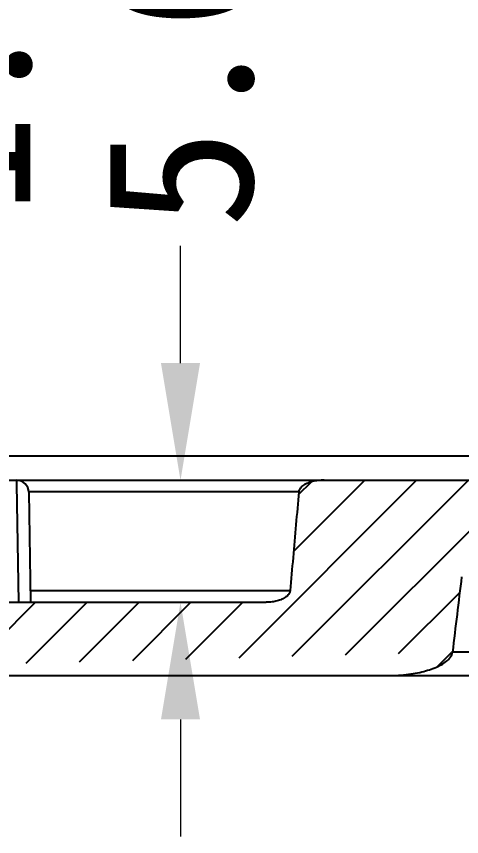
# Model space of a CAD drawing. Header units: millimetres. Extents: x 186 to 1161, y 123 to 802.
# Drawn here: x 259.27 to 277.5, y 442.68 to 476.28 of the extents above; entities that cross this region are included whole.
import ezdxf

# ---------------------------------------------------------------- set-up
doc = ezdxf.new("R2010")
doc.units = ezdxf.units.MM
doc.layers.add('dim', color=3, linetype='Continuous', lineweight=9)
doc.styles.add('FFS', font='')
doc.styles.get('FFS').set_extended_font_data('FangSong_GB2312')
doc.dimstyles.new('YanXiu', dxfattribs={"dimtxt": 2.5, "dimasz": 2.2, "dimexe": 0.66, "dimexo": 0.66, "dimgap": 0.66, "dimtad": 0, "dimzin": 1, "dimdsep": 46, "dimtxsty": 'FFS', "dimcen": 0, "dimclrd": 256, "dimclre": 131, "dimclrt": 42, "dimazin": 0, "dimtfac": 1, "dimtofl": 0, "dimtmove": 0, "dimatfit": 3, "dimfxl": 1, "dimlwd": 5, "dimlwe": 5, "dimarcsym": 0})

# ---------------------------------------------------------------- blocks, each defined once
blk = doc.blocks.new('*D150')
at = {"layer": 'Defpoints', "color": 0}
for p in [(271.8701575900222, 457.2753948796533), (265.9924694298125, 452.2753948796542), (268.5403604627245, 452.2753948796542)]:
    blk.add_point(p, dxfattribs=at)
at = {"layer": 'dim', "lineweight": 5}
for p, q in [((265.9924694298125, 462.0753948796533), (265.9924694298125, 466.8753948796549)), ((265.9924694298125, 447.4753948796542), (265.9924694298125, 442.6753948796542))]:
    blk.add_line(p, q, dxfattribs=at)
at = {"layer": 'dim', "color": 131, "lineweight": 5}
for p, q in [((270.6707575900222, 457.2753948796533), (264.7930694298125, 457.2753948796533)), ((267.3409604627245, 452.2753948796542), (264.7930694298125, 452.2753948796542))]:
    blk.add_line(p, q, dxfattribs=at)
at = {"layer": 'dim'}
for points in [[(265.1924694298125, 462.0753948796533), (266.7924694298125, 462.0753948796533), (265.9924694298125, 457.2753948796533)], [(265.1924694298125, 447.4753948796542), (266.7924694298125, 447.4753948796542), (265.9924694298125, 452.2753948796542)]]:
    blk.add_solid(points, dxfattribs=at)
at = {"layer": 'dim', "color": 42, "insert": (265.9924694298124, 475.7612813661415), "char_height": 6, "attachment_point": 5, "rotation": 90, "style": 'FFS'}
blk.add_mtext('5.00', dxfattribs=at)
blk = doc.blocks.new('*D113')
at = {"layer": 'Defpoints', "color": 0}
for p in [(243.8951778670225, 495.9753948796531), (243.8951778670225, 494.7753948796524), (256.8948001302088, 494.7753948796524)]:
    blk.add_point(p, dxfattribs=at)
at = {"layer": 'dim', "lineweight": 5}
for p, q in [((256.8948001302088, 500.7753948796531), (256.8948001302088, 505.5753948796531)), ((256.8948001302088, 489.9753948796524), (256.8948001302088, 485.1753948796524))]:
    blk.add_line(p, q, dxfattribs=at)
at = {"layer": 'dim', "color": 131, "lineweight": 5}
for p, q in [((245.0945778670225, 495.9753948796531), (258.0942001302088, 495.9753948796531)), ((245.0945778670225, 494.7753948796524), (258.0942001302088, 494.7753948796524))]:
    blk.add_line(p, q, dxfattribs=at)
at = {"layer": 'dim'}
for points in [[(256.0948001302087, 500.7753948796531), (257.6948001302088, 500.7753948796531), (256.8948001302088, 495.9753948796531)], [(256.0948001302087, 489.9753948796524), (257.6948001302088, 489.9753948796524), (256.8948001302088, 494.7753948796524)]]:
    blk.add_solid(points, dxfattribs=at)
at = {"layer": 'dim', "color": 42, "insert": (256.8948001302087, 476.3381570418146), "char_height": 6, "attachment_point": 5, "rotation": 90, "style": 'FFS'}
blk.add_mtext('1.20', dxfattribs=at)

msp = doc.modelspace()

# ---------------------------------------------------------------- hatches: boundary and pattern name
at = {"linetype": 'Continuous'}
h = msp.add_hatch(dxfattribs=at)
h.set_pattern_fill('DEFAULT__7', color=2, scale=1.5, angle=45, style=0, pattern_type=0)
h.set_pattern_definition([(45, (53.79122222052229, 445.4156503102529), (-1.0606601718, 1.0606601718), [])])
edge = h.paths.add_edge_path()
edge.add_line((225.0302352780227, 476.2753948796533), (226.2696865315229, 476.2753948796533))
edge.add_line((226.2871402673227, 478.2753948796533), (226.2696865315229, 476.2753948796533))
edge.add_line((226.2871402673227, 478.2753948796533), (227.7696865534226, 478.2753948796533))
edge.add_line((228.1190924799221, 458.2579428021534), (227.7696865534217, 478.2753948796533))
edge.add_spline(control_points=[(229.1189213307225, 457.2753948782536), (228.5412093955238, 457.2753948785528), (228.1291560984226, 457.6803185261522), (228.1190736348226, 458.2579424731537)], knot_values=[0, 0, 0, 0, 1, 1, 1, 1], weights=[1, 0.8088336329000001, 0.8088336329000001, 1], degree=3, periodic=0)
edge.add_line((229.1189213311227, 457.2753948796533), (241.6622213010223, 457.2753948796533))
edge.add_spline(control_points=[(242.1617454118223, 456.7972045733529), (242.1494072798232, 457.079794256151), (241.9450802028241, 457.2753948796505), (241.6622213010223, 457.2753948796533)], knot_values=[0, 0, 0, 0, 1, 1, 1, 1], weights=[1, 0.8149093079999999, 0.8149093079999999, 1], degree=3, periodic=0)
edge.add_line((242.1617454118223, 456.7972045733529), (242.3382936470225, 452.7535851859527))
edge.add_spline(control_points=[(242.8378177578224, 452.2753948796533), (242.5549588561225, 452.2753948796534), (242.3506317791225, 452.4709955031528), (242.3382936470225, 452.7535851859536)], knot_values=[0, 0, 0, 0, 1, 1, 1, 1], weights=[1, 0.8149093079999999, 0.8149093079999999, 1], degree=3, periodic=0)
edge.add_line((242.8378177578224, 452.2753948796533), (269.5006951998221, 452.2753948796533))
edge.add_spline(control_points=[(270.4826141198228, 452.7535851859536), (270.4779723658221, 452.7004315991533), (270.4369196861226, 452.6045403858532), (270.3125143354227, 452.4860022787532), (270.1504840810221, 452.3959133246533), (269.9607115783219, 452.3296483401534), (269.7456476022226, 452.2866779088533), (269.5851853617223, 452.2753948796533), (269.5006951998221, 452.2753948796533)], knot_values=[0, 0, 0, 0, 0.1666666667, 0.3333333333, 0.5, 0.6666666667, 0.8333333333, 1, 1, 1, 1], degree=3, periodic=0)
edge.add_spline(control_points=[(270.8380207113223, 456.7972045733529), (270.7984253385221, 456.3496425424535), (270.719306739622, 455.4533656583533), (270.6008402899224, 454.105492130753), (270.5220004131224, 453.2046049464532), (270.4826141198228, 452.7535851859536)], knot_values=[0, 0, 0, 0, 0.3333333333, 0.6666666667, 1, 1, 1, 1], degree=3, periodic=0)
edge.add_spline(control_points=[(271.8701575900222, 457.2753948796533), (271.7844208313227, 457.2753948796533), (271.6207672849223, 457.2656186680531), (271.3980811826223, 457.2262407868536), (271.2001472952225, 457.1638382774534), (271.0254370847224, 457.075262643353), (270.8871223517226, 456.9518955484534), (270.8429161474223, 456.8525396078528), (270.8380207113223, 456.7972045733529)], knot_values=[0, 0, 0, 0, 0.1666666667, 0.3333333333, 0.5, 0.6666666667, 0.8333333333, 1, 1, 1, 1], degree=3, periodic=0)
edge.add_line((271.8701575900222, 457.2753948796533), (291.2689919454224, 457.2753948796533))
edge.add_line((291.2689919454224, 454.2753948796533), (291.2689919454224, 457.2753948796533))
edge.add_line((280.6166021642221, 454.2753948796533), (291.2689919454224, 454.2753948796533))
edge.add_spline(control_points=[(277.5031859438222, 453.3190142670535), (277.5135709845226, 453.4039553524533), (277.5914755422218, 453.5548314605528), (277.7946470778224, 453.7321912187533), (278.0668688602227, 453.8822129023536), (278.3913145541219, 454.0043291481531), (278.7407115491224, 454.0986269429529), (279.1373902337218, 454.1748278214534), (279.5748059453226, 454.2306978767535), (280.0613480707225, 454.2665386644528), (280.4252986081219, 454.2753948796533), (280.6166021642221, 454.2753948796533)], knot_values=[0, 0, 0, 0, 0.1111111111, 0.2222222222, 0.3333333333, 0.4444444444, 0.5555555556, 0.6666666667, 0.7777777778, 0.8888888889, 1, 1, 1, 1], degree=3, periodic=0)
edge.add_arc((1397.269252818822, 316.4433947074529), 1128.1006104729, 173.0309707834, 173.1889110912)
edge.add_spline(control_points=[(274.5897549265219, 449.2753948796533), (274.7434735018223, 449.2753948796533), (275.0371146899224, 449.287798362853), (275.4346568626224, 449.3333174470533), (275.793996523922, 449.3999047305531), (276.1171211193223, 449.4842357992536), (276.4093340192221, 449.5862456412531), (276.6711589873221, 449.7089172688536), (276.889775582622, 449.8504966074531), (277.061999754922, 450.0235195662533), (277.1213341308221, 450.1581409204534), (277.1301299303223, 450.2317754923531)], knot_values=[0, 0, 0, 0, 0.1111111111, 0.2222222222, 0.3333333333, 0.4444444444, 0.5555555556, 0.6666666667, 0.7777777778, 0.8888888889, 1, 1, 1, 1], degree=3, periodic=0)
edge.add_line((240.4445884022225, 449.2753948796533), (274.5897549265228, 449.2753948796533))
edge.add_spline(control_points=[(240.4445884022225, 449.2753948796533), (239.8788705986226, 449.2753948796524), (239.4702164446235, 449.6665961267525), (239.4455401806226, 450.2317754923531)], knot_values=[0, 0, 0, 0, 1, 1, 1, 1], weights=[1, 0.8149093079999999, 0.8149093079999999, 1], degree=3, periodic=0)
edge.add_line((239.3107484247221, 453.3190142670535), (239.4455401806217, 450.2317754923531))
edge.add_spline(control_points=[(238.3117002032222, 454.2753948796533), (238.8774180067221, 454.2753948796524), (239.2860721607231, 453.8841936326534), (239.3107484247221, 453.3190142670535)], knot_values=[0, 0, 0, 0, 1, 1, 1, 1], weights=[1, 0.8149093079999999, 0.8149093079999999, 1], degree=3, periodic=0)
edge.add_line((228.7417109119224, 454.2753948796533), (238.3117002032222, 454.2753948796533))
edge.add_spline(control_points=[(224.7430816119222, 458.1706870891528), (224.8031523022236, 455.8766799188505), (226.4469173731221, 454.2753948796478), (228.7417109118223, 454.2753948796533)], knot_values=[0, 0, 0, 0, 1, 1, 1, 1], weights=[1, 0.8108679620999999, 0.8108679620999999, 1], degree=3, periodic=0)
edge.add_line((224.2873233879227, 475.5753948796535), (224.7430816830229, 458.1706870895539))
edge.add_line((224.9689932158226, 475.5753948796535), (224.2873233879227, 475.5753948796535))
edge.add_line((225.0302352780227, 476.2753948796533), (224.9689932158226, 475.5753948796535))
edge = h.paths.add_edge_path()
edge.add_line((291.2689919454224, 450.2317754923531), (291.2689919454224, 449.2753948796533))
edge.add_line((291.2689919454224, 450.2317754923531), (291.2689919454224, 453.3190142670535))
edge.add_line((291.2689919454224, 453.3190142670535), (291.2689919454224, 454.2753948796533))
edge.add_line((291.2689919454224, 454.2753948796533), (291.2689919454224, 457.2753948796533))
edge.add_line((291.2689919454224, 456.7972045733529), (291.2689919454224, 457.2753948796533))
edge.add_line((291.2689919454224, 452.7535851859536), (291.2689919454224, 456.7972045733538))
edge.add_line((291.2689919454224, 452.7535851859536), (291.2689919454224, 452.2753948796533))
edge.add_line((291.2689919454224, 449.5753948796535), (291.2689919454224, 452.2753948796533))
edge.add_line((291.2689919454224, 449.2753948796533), (291.2689919454224, 449.5753948796535))
edge = h.paths.add_edge_path()
edge.add_line((357.5077479736219, 476.2753948796533), (356.2683075586219, 476.2753948796533))
edge.add_line((357.5689900303223, 475.5753948796535), (357.5077479736228, 476.2753948796533))
edge.add_line((357.5689900303223, 475.5753948796535), (358.2506597935226, 475.5753948796535))
edge.add_line((357.7949015420227, 458.1706871030535), (358.2506597935226, 475.5753948796535))
edge.add_spline(control_points=[(353.796272269522, 454.2753948796533), (356.0910658144221, 454.2753948796542), (357.7348308871224, 455.8766799259536), (357.7949015698223, 458.1706871027534)], knot_values=[0, 0, 0, 0, 1, 1, 1, 1], weights=[1, 0.8108679612999999, 0.8108679612999999, 1], degree=3, periodic=0)
edge.add_line((353.796272269522, 454.2753948796533), (340.2516894136215, 454.2753948796533))
edge.add_arc((340.2516893994225, 453.2753947710532), 1.0000001087, 89.99999918799998, 139.4584049884)
edge.add_line((339.4917550314221, 453.9253947506529), (328.3217303842221, 453.9253947506529))
edge.add_line((328.3217303842221, 453.9253947506529), (328.3217303842221, 448.6253950087528))
edge.add_line((339.1703709552221, 448.6253950087528), (328.3217303842221, 448.6253950087528))
edge.add_line((339.0941374070226, 444.2579781468528), (339.170370955223, 448.6253950087528))
edge.add_arc((338.094350366322, 444.2754545930536), 0.9999645245000001, 269.9985444484, 358.9985621318)
edge.add_line((338.0943249630227, 443.2753949285532), (336.9991513172226, 443.2753949285532))
edge.add_line((336.8943876546218, 446.2753948796533), (336.9991513172217, 443.2753949285532))
edge.add_line((325.3756233379227, 446.2753948796533), (336.8943876546227, 446.2753948796533))
edge.add_line((325.3756233379227, 446.2753948796533), (325.2708610311229, 443.2753949285532))
edge.add_line((325.270861031122, 443.2753949285532), (324.488244577622, 443.2753949285532))
edge.add_spline(control_points=[(323.4891982585223, 444.2318411164531), (323.5138835661218, 443.6666686602538), (323.9225366852225, 443.2754757407518), (324.4882479849221, 443.2754769997534)], knot_values=[0, 0, 0, 0, 1, 1, 1, 1], weights=[1, 0.8149125993, 0.8149125993, 1], degree=3, periodic=0)
edge.add_line((323.2689919454224, 449.2753948796533), (323.4891975379223, 444.2318576175537))
edge.add_line((323.2689919454224, 449.2753948796533), (321.2847142792225, 449.2753948796533))
edge.add_line((321.2689919454224, 449.5753948796535), (321.2847142792225, 449.2753948796533))
edge.add_line((321.2689919454224, 449.5753948796535), (291.2689919454224, 449.5753948796535))
edge.add_line((291.2689919454224, 449.5753948796535), (291.2689919454224, 452.2753948796533))
edge.add_line((322.681716620822, 452.2753948796533), (291.2689919454224, 452.2753948796533))
edge.add_line((322.681716620822, 452.2753948796533), (322.7604167294221, 456.7841210828535))
edge.add_spline(control_points=[(322.7604167294221, 456.7841210828535), (322.7651473024244, 457.0551354267525), (322.9508645381247, 457.2525696215523), (323.2210834123225, 457.2738513722531)], knot_values=[0, 0, 0, 0, 1, 1, 1, 1], weights=[1, 0.8268245022, 0.8268245022, 1], degree=3, periodic=0)
edge.add_line((340.8367329885223, 457.2738505322529), (323.2213109757222, 457.2738505322529))
edge.add_spline(control_points=[(340.8369712225222, 457.2738878383532), (340.8498789163486, 457.2748922799295), (340.8628158734223, 457.2753948796301), (340.8757625898224, 457.2753948796533)], knot_values=[0, 0, 0, 0, 1, 1, 1, 1], weights=[1, 0.9994974634999999, 0.9994974634999999, 1], degree=3, periodic=0)
edge.add_line((353.4190507009225, 457.2753948796533), (340.8757625898224, 457.2753948796533))
edge.add_spline(control_points=[(354.418898395922, 458.2579424732528), (354.4088159324219, 457.6803185270535), (353.996762635622, 457.2753948800562), (353.4190507011226, 457.2753948799534)], knot_values=[0, 0, 0, 0, 1, 1, 1, 1], weights=[1, 0.8088336328, 0.8088336328, 1], degree=3, periodic=0)
edge.add_line((354.7683073091221, 478.2753948796533), (354.4189013763225, 458.2579424211533))
edge.add_line((356.2508538201218, 478.2753948796533), (354.7683073091221, 478.2753948796533))
edge.add_line((356.2683075586219, 476.2753948796533), (356.2508538201218, 478.2753948796533))
h = msp.add_hatch(dxfattribs=at)
h.set_pattern_fill('DEFAULT__5', color=2, angle=135, style=0, pattern_type=0)
h.set_pattern_definition([(135, (53.79122222052229, 445.4156503102529), (-0.7071067812, -0.7071067812), [])])
edge = h.paths.add_edge_path()
edge.add_spline(control_points=[(240.7337582818227, 451.2753948796533), (240.7337582818227, 451.4966406349529), (240.6773853662226, 451.9233498694537), (240.4251176243224, 452.5379473043529), (240.0234347883224, 453.0614689390529), (239.4993231244225, 453.4645092544531), (238.8886075117225, 453.7177355074534), (238.2329016223221, 453.8042171784534), (237.577142260322, 453.717765051653), (236.9663873285226, 453.4645485227536), (236.4422325633222, 453.0615068936529), (236.0405184998226, 452.5379777534533), (235.788230899122, 451.9233791943532), (235.7318490394227, 451.4966520824535), (235.7318490394227, 451.2753948796533)], knot_values=[0, 0, 0, 0, 0.0833333333, 0.1666666667, 0.25, 0.3333333333, 0.4166666667, 0.5, 0.5833333333, 0.6666666667, 0.75, 0.8333333333, 0.9166666667, 1, 1, 1, 1], degree=3, periodic=0)
edge.add_spline(control_points=[(235.7318490394227, 451.2753948796533), (235.7318490394227, 451.0541555434536), (235.7882206942222, 450.6274559287529), (236.0404920663223, 450.0128595748536), (236.4421817022221, 449.4893368257533), (236.9663057024227, 449.0862898293533), (237.5770328550225, 448.8330577730528), (238.2327467007226, 448.7465725822528), (238.8884980938219, 448.8330211826531), (239.4992414985227, 449.0862319133528), (240.0233839015218, 449.4892668369528), (240.4250911543222, 450.0127948351535), (240.6773751239225, 450.627394385853), (240.7337582818227, 451.0541311977529), (240.7337582818227, 451.2753948796533)], knot_values=[0, 0, 0, 0, 0.0833333333, 0.1666666667, 0.25, 0.3333333333, 0.4166666667, 0.5, 0.5833333333, 0.6666666667, 0.75, 0.8333333333, 0.9166666667, 1, 1, 1, 1], degree=3, periodic=0)
edge = h.paths.add_edge_path()
edge.add_line((333.8217303842221, 448.7753950164531), (333.8217303842221, 453.7753947428535))
edge.add_line((343.8217303842221, 453.7753947428535), (333.8217303842221, 453.7753947428535))
edge.add_spline(control_points=[(348.1523347622224, 451.2753948796533), (348.1523347622224, 451.4570371504531), (348.1078093231226, 451.8003739768535), (347.933534148222, 452.2658056015532), (347.6846696587227, 452.6517999988534), (347.4054255792225, 452.9493120798531), (347.1065882095227, 453.1831746983532), (346.793995184622, 453.3659647182528), (346.4611616478223, 453.5100370940534), (346.1127676302222, 453.6173510966535), (345.757730110422, 453.6910445942528), (345.3983773308219, 453.7372301272533), (345.0342223985226, 453.7624205811533), (344.6574951336224, 453.7731944100531), (344.2598025742227, 453.7755726434532), (343.9711459902219, 453.7753947428535), (343.8217303842221, 453.7753947428535)], knot_values=[0, 0, 0, 0, 0.0714285714, 0.1428571429, 0.2142857143, 0.2857142857, 0.3571428571, 0.4285714286, 0.5, 0.5714285714, 0.6428571429, 0.7142857143000001, 0.7857142856999999, 0.8571428570999999, 0.9285714286, 1, 1, 1, 1], degree=3, periodic=0)
edge.add_spline(control_points=[(343.8217303842221, 448.7753950164531), (343.9750037900221, 448.7753950164531), (344.2820157101223, 448.7751368193528), (344.7459343374221, 448.7783457253533), (345.207290929322, 448.7963325344533), (345.662923995822, 448.8425036153528), (346.1061321965226, 448.9288017863535), (346.5216942515226, 449.0609849705531), (346.8951825759223, 449.2362549557536), (347.224662834722, 449.4512028992528), (347.5083983454224, 449.7024886097531), (347.7403647280225, 449.980480113253), (347.9214789025227, 450.2793303220531), (348.0534796792226, 450.5982324815529), (348.134033833122, 450.9321645486532), (348.1523347622224, 451.1598636886536), (348.1523347622224, 451.2753948796533)], knot_values=[0, 0, 0, 0, 0.0714285714, 0.1428571429, 0.2142857143, 0.2857142857, 0.3571428571, 0.4285714286, 0.5, 0.5714285714, 0.6428571429, 0.7142857143000001, 0.7857142856999999, 0.8571428570999999, 0.9285714286, 1, 1, 1, 1], degree=3, periodic=0)
edge.add_line((343.8217303842221, 448.7753950164531), (333.8217303842221, 448.7753950164531))

# ---------------------------------------------------------------- linework, layer by layer
at = {"color": 7, "linetype": 'Continuous'}
for p, q in [((325.4488670533219, 458.2579425010533), (257.0891168375219, 458.2579425009533)), ((241.7280178171222, 457.2753948796533), (340.8099672269218, 457.2753948796533)), ((259.2776433138224, 457.2753948796533), (259.2803419133224, 457.1067149873531)), ((259.2803419133224, 457.1067149873531), (259.3576456949222, 452.2753948727529)), ((271.8701575900222, 457.2753948796533), (291.2689919454224, 457.2753948796533)), ((270.8380207113223, 456.797204571553), (259.7775671614227, 456.7972045807535)), ((259.7775671614227, 456.7841210828535), (259.8562672700227, 452.2753948796533)), ((259.8479204252226, 452.7535852990529), (270.4826141198228, 452.7535850880529)), ((242.8378177578224, 452.2753948796533), (269.5006951998221, 452.2753948796533)), ((242.8378177578224, 452.2753948796533), (269.5006951998221, 452.2753948796533)), ((291.2689919454224, 450.2317754923531), (277.1301299303223, 450.2317754923531)), ((240.4445884022225, 449.2753948796533), (319.2874552097219, 449.2753948796533)), ((240.4445884022225, 449.2753948796533), (274.5897549265219, 449.2753948796533))]:
    msp.add_line(p, q, dxfattribs=at)
for centre, radius, start, end in [((259.2776433138224, 456.7753948796533), 0.5, 0.9999999999765247, 90), ((1397.269252818822, 316.4433947074529), 1128.1006104729, 173.0309707833914, 173.1889110912075), ((1397.269252818822, 316.4433947074529), 1128.1006104729, 173.0309707833914, 173.1889110912075)]:
    msp.add_arc(centre, radius, start, end, dxfattribs=at)
for points, start_tangent, end_tangent in [([(271.8701575900222, 457.2753948796533), (271.6245663211221, 457.2614997407534), (271.402206551822, 457.2224033488535), (271.2040179080223, 457.1594760900532), (271.0315029976227, 457.0694640665531), (270.899123256122, 456.9476177457534), (270.8380207113223, 456.7972045733529)], (-1, 0), (-0.0881248226248028, -0.9961094395885159)), ([(271.8701575900222, 457.2753948796533), (271.6245663211221, 457.2614997407534), (271.402206551822, 457.2224033488535), (271.2040179080223, 457.1594760900532), (271.0315029976227, 457.0694640665531), (270.899123256122, 456.9476177457534), (270.8380207113223, 456.7972045733529)], (-1, 0), (-0.0881248227024207, -0.9961094395816491)), ([(270.8380207113223, 456.7972045733529), (270.7193419811219, 455.4527892914537), (270.6008747290225, 454.1049159225529), (270.4826141198228, 452.7535851859536)], (-0.08812482265047321, -0.9961094395862449), (-0.08699611327865539, -0.9962086509734832)), ([(270.8380207113223, 456.7972045733529), (270.7193419811219, 455.4527892914537), (270.6008747290225, 454.1049159225529), (270.4826141198228, 452.7535851859536)], (-0.08812482266093091, -0.9961094395853196), (-0.08699611327237781, -0.9962086509740316)), ([(270.4826141198228, 452.7535851859536), (270.4264486309221, 452.6087568379533), (270.3062435181218, 452.4907438042535), (270.1458603730225, 452.3998839862531), (269.9564963328221, 452.3335307656532), (269.7413760381223, 452.2910188901531), (269.5006951998221, 452.2753948796533)], (-0.08699611325375094, -0.9962086509756582), (-1, 0)), ([(270.4826141198228, 452.7535851859536), (270.4264486309221, 452.6087568379533), (270.3062435181218, 452.4907438042535), (270.1458603730225, 452.3998839862531), (269.9564963328221, 452.3335307656532), (269.7413760381223, 452.2910188901531), (269.5006951998221, 452.2753948796533)], (-0.08699611323940049, -0.9962086509769114), (-1, 0)), ([(274.5897549265219, 449.2753948796533), (275.029961421722, 449.2922840060535), (275.4282897774219, 449.3368288135532), (275.7879606796223, 449.4028620280531), (276.1119691701224, 449.487182261453), (276.4042693639221, 449.5896892721528), (276.6639575918225, 449.7120685539528), (276.8820435121224, 449.8557372107532), (277.048129320222, 450.028337744953), (277.1301299303223, 450.2317754923531)], (1, 0), (0.1186088310183017, 0.992941058273084)), ([(274.5897549265219, 449.2753948796533), (275.029961421722, 449.2922840060535), (275.4282897774219, 449.3368288135532), (275.7879606796223, 449.4028620280531), (276.1119691701224, 449.487182261453), (276.4042693639221, 449.5896892721528), (276.6639575918225, 449.7120685539528), (276.8820435121224, 449.8557372107532), (277.048129320222, 450.028337744953), (277.1301299303223, 450.2317754923531)], (1, 0), (0.1186088310245258, 0.9929410582723405))]:
    msp.add_spline(points, degree=3, dxfattribs=dict(at, start_tangent=start_tangent, end_tangent=end_tangent))

# ---------------------------------------------------------------- dimensions: what is measured, and where the dimension line sits
at = {"layer": 'dim'}
dim = msp.add_linear_dim(base=(256.8948001302088, 494.7753948796524), p1=(243.8951778670225, 495.9753948796531), p2=(243.8951778670225, 494.7753948796524), angle=90, dimstyle='YanXiu', override={"dimtxt": 6, "dimasz": 4.800000000000001, "dimexe": 1.1994, "dimexo": 1.1994, "dimgap": 1.1994}, dxfattribs=at)
dim.commit()
dim.dimension.update_dxf_attribs({"geometry": '*D113', "text_midpoint": (256.8948001302087, 476.3381570418146)})
dim = msp.add_linear_dim(base=(265.9924694298125, 452.2753948796542), p1=(271.8701575900222, 457.2753948796533), p2=(268.5403604627245, 452.2753948796542), angle=90, dimstyle='YanXiu', override={"dimtxt": 6, "dimasz": 4.800000000000001, "dimexe": 1.1994, "dimexo": 1.1994, "dimgap": 1.1994}, dxfattribs=at)
dim.commit()
dim.dimension.update_dxf_attribs({"geometry": '*D150', "text_midpoint": (265.9924694298124, 475.7612813661415), "dimtype": 160})

doc.saveas('drawing.dxf')
